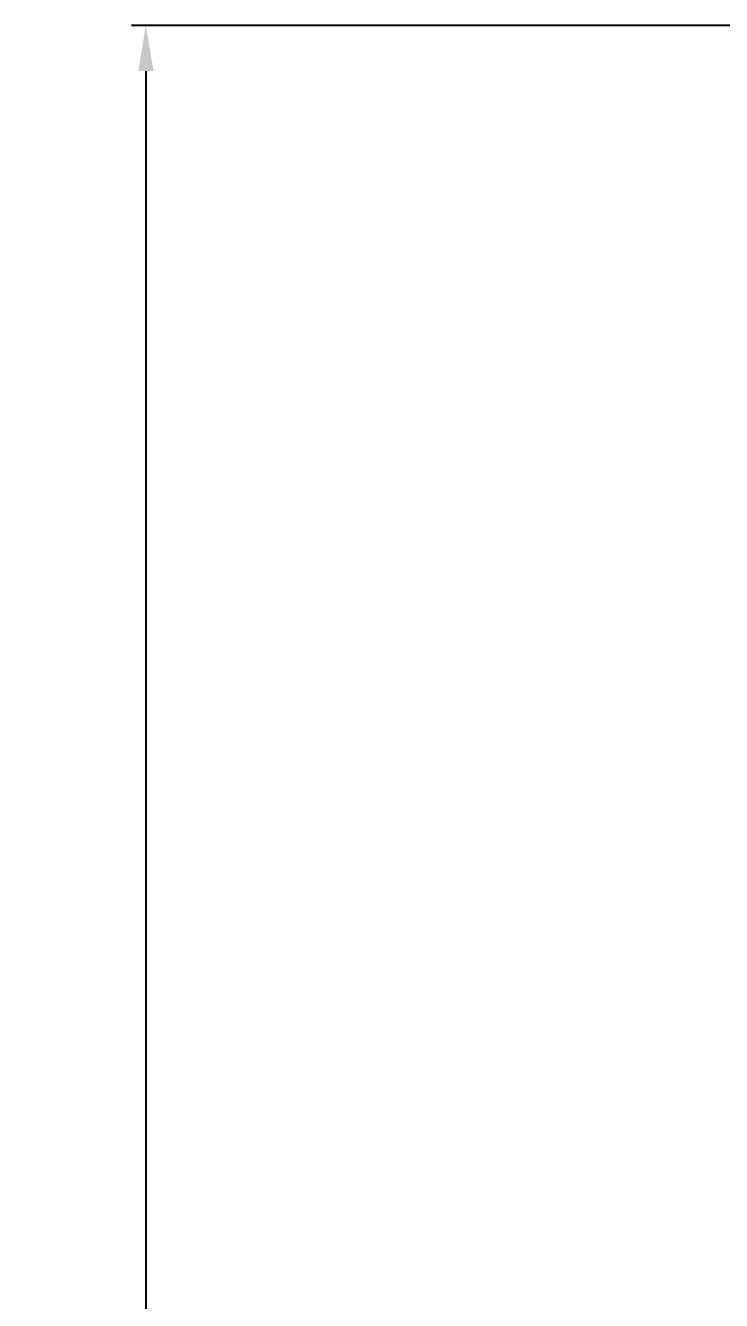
# Model space of a CAD drawing. Header units: millimetres. Extents: x 9226 to 36041, y 16031 to 21779.
# Drawn here: x 17844.9 to 17905.9, y 17742.4 to 17854.3 of the extents above; entities that cross this region are included whole.
import ezdxf

# ---------------------------------------------------------------- set-up
doc = ezdxf.new("R2010")
doc.units = ezdxf.units.MM
doc.styles.get("Standard").update_dxf_attribs({"font": 'arial.ttf'})
doc.dimstyles.new('ISO-15', dxfattribs={"dimtxt": 15, "dimasz": 4, "dimexe": 1.25, "dimexo": 5, "dimgap": 5, "dimtad": 1, "dimtoh": 1, "dimdec": 1, "dimdsep": 46, "dimtxsty": 'Standard', "dimcen": 2.5, "dimadec": 0, "dimazin": 0, "dimtfac": 1, "dimtdec": 1, "dimtmove": 0, "dimatfit": 3, "dimfxl": 1, "dimarcsym": 0})

# ---------------------------------------------------------------- blocks, each defined once
blk = doc.blocks.new('*D296')
at = {"color": 0, "lineweight": -2, "transparency": 16777216}
for p, q in [((17917.63, 17854.25), (17854.19, 17854.25)), ((17855.44, 17850.25), (17855.44, 17174.75)), ((17902.63, 17170.75), (17854.19, 17170.75))]:
    blk.add_line(p, q, dxfattribs=at)
at = {"color": 0, "transparency": 16777216}
for points in [[(17854.77, 17850.25), (17856.11, 17850.25), (17855.44, 17854.25)], [(17854.77, 17174.75), (17856.11, 17174.75), (17855.44, 17170.75)]]:
    blk.add_solid(points, dxfattribs=at)
at = {"layer": 'Defpoints', "color": 0, "transparency": 16777216}
for p in [(17922.63, 17854.25), (17855.44, 17170.75), (17907.63, 17170.75)]:
    blk.add_point(p, dxfattribs=at)
at = {"color": 0, "lineweight": -3, "transparency": 16777216, "insert": (17840.73, 17512.5), "char_height": 15, "attachment_point": 5, "rotation": 90}
blk.add_mtext('683.5mm [2\'-2 7/8"]', dxfattribs=at)

msp = doc.modelspace()

# ---------------------------------------------------------------- dimensions: what is measured, and where the dimension line sits
at = {"lineweight": -3}
dim = msp.add_linear_dim(base=(17855.441, 17170.752), p1=(17922.626, 17854.252), p2=(17907.626, 17170.752), angle=90, dimstyle='ISO-15', override={"dimpost": 'mm'}, dxfattribs=at)
dim.commit()
dim.dimension.update_dxf_attribs({"geometry": '*D296', "text_midpoint": (17840.731, 17512.502)})

doc.saveas('drawing.dxf')
